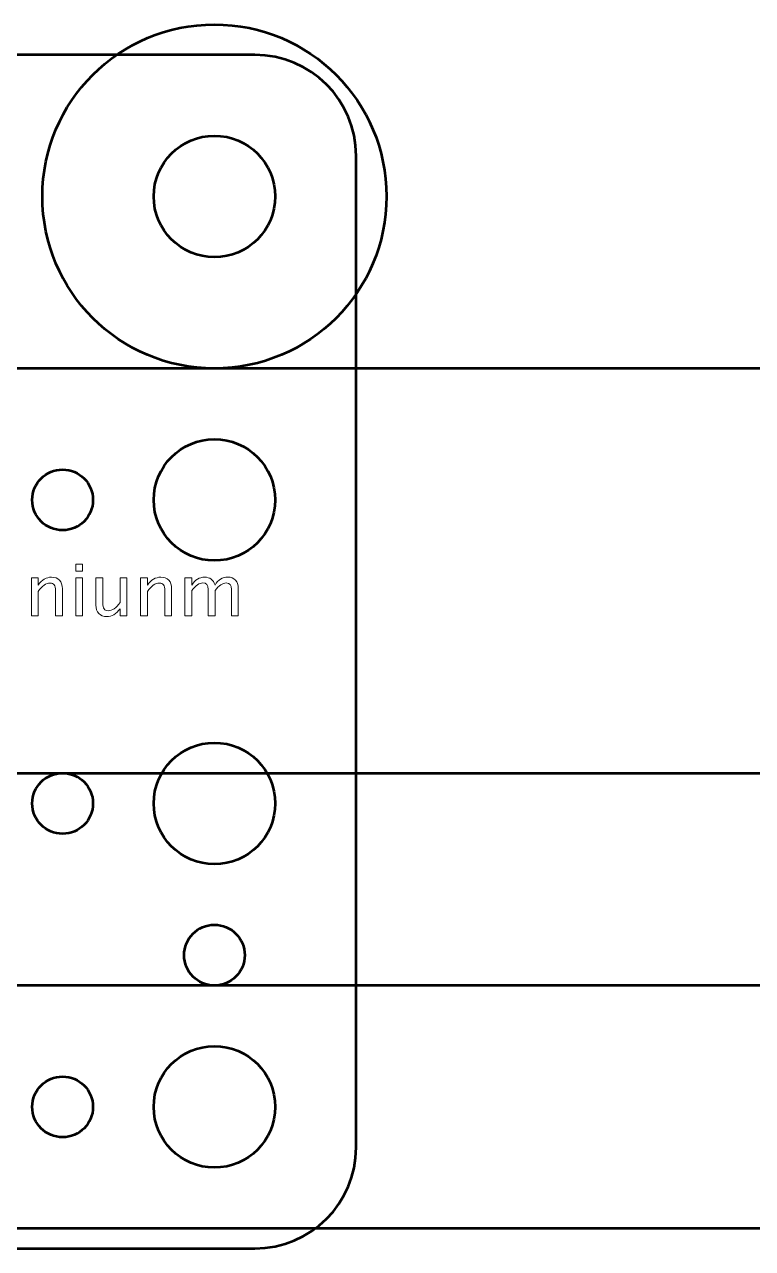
# Model space of a CAD drawing. Header units: centimetres. Extents: x -14.5 to 15.5, y -9.3 to 9.6.
# Drawn here: x 2.56 to 6.16, y -2.45 to 3.6 of the extents above; entities that cross this region are included whole.
import ezdxf

# ---------------------------------------------------------------- set-up
doc = ezdxf.new("R2010")
doc.units = ezdxf.units.CM
doc.header["$MEASUREMENT"] = 0
doc.layers.add('Layer 1', color=7, linetype='Continuous')

msp = doc.modelspace()

# ---------------------------------------------------------------- linework, layer by layer
at = {"layer": 'Layer 1', "color": 4, "lineweight": 53}
for points in [[(-14.50011, -0.09999), (15.49989, -0.09999), (15.49989, 1.90001), (-14.50011, 1.90001), (-14.50011, -0.09999)], [(-14.50011, -2.35), (15.49989, -2.35), (15.49989, -1.15), (-14.50011, -1.15), (-14.50011, -2.35)]]:
    msp.add_lwpolyline(points, close=True, dxfattribs=at)
for major_axis in [(0, 0.85), (0, 0.3)]:
    msp.add_ellipse((3.5, 2.75), major_axis=major_axis, ratio=1, dxfattribs=at)
at = {"layer": 'Layer 1', "lineweight": 53}
for centre, major_axis in [((3.5, 2.75), (0, 0.3)), ((3.50001, 1.24999), (0, 0.30001)), ((2.75, 1.25), (0, 0.15)), ((3.50001, -0.25001), (0, 0.30001)), ((2.75, -0.25), (0, 0.15)), ((3.5, -1), (0, 0.15)), ((3.50001, -1.75001), (0, 0.30001)), ((2.75, -1.75), (0, 0.15))]:
    msp.add_ellipse(centre, major_axis=major_axis, ratio=1, dxfattribs=at)
msp.add_open_spline([(-3.2, -1.95), (-3.2, -1.95), (-3.2, 2.95), (-3.2, 2.95), (-3.2, 2.95), (-3.2, 3.22614), (-2.97614, 3.45), (-2.7, 3.45), (-2.7, 3.45), (-2.7, 3.45), (3.7, 3.45), (3.7, 3.45), (3.7, 3.45), (3.97614, 3.45), (4.2, 3.22614), (4.2, 2.95), (4.2, 2.95), (4.2, 2.95), (4.2, -1.95), (4.2, -1.95), (4.2, -1.95), (4.2, -2.22614), (3.97614, -2.45), (3.7, -2.45), (3.7, -2.45), (3.7, -2.45), (-2.7, -2.45), (-2.7, -2.45), (-2.7, -2.45), (-2.97614, -2.45), (-3.2, -2.22614), (-3.2, -1.95)], degree=3, knots=[0, 0, 0, 0, 0.1111111, 0.1111111, 0.1111111, 0.1111111, 0.2222222, 0.2222222, 0.2222222, 0.2222222, 0.3333333, 0.3333333, 0.3333333, 0.3333333, 0.4444444, 0.4444444, 0.4444444, 0.4444444, 0.5555556, 0.5555556, 0.5555556, 0.5555556, 0.6666667, 0.6666667, 0.6666667, 0.6666667, 0.7777778, 0.7777778, 0.7777778, 0.7777778, 1, 1, 1, 1], dxfattribs=at)
at = {"layer": 'Layer 1', "color": 5, "lineweight": 9}
for points, knots in [([(2.81464, 0.89849), (2.81464, 0.89849), (2.81464, 0.93236), (2.81464, 0.93236), (2.81464, 0.93236), (2.81464, 0.93236), (2.8485, 0.93236), (2.8485, 0.93236), (2.8485, 0.93236), (2.8485, 0.93236), (2.8485, 0.89849), (2.8485, 0.89849), (2.8485, 0.89849), (2.8485, 0.89849), (2.81464, 0.89849), (2.81464, 0.89849)], [0, 0, 0, 0, 0.2, 0.2, 0.2, 0.2, 0.4, 0.4, 0.4, 0.4, 0.6, 0.6, 0.6, 0.6, 1, 1, 1, 1]), ([(2.59569, 0.6773), (2.59569, 0.6773), (2.59569, 0.86427), (2.59569, 0.86427), (2.59569, 0.86427), (2.59569, 0.86427), (2.62955, 0.86427), (2.62955, 0.86427), (2.62955, 0.86427), (2.62955, 0.86427), (2.62955, 0.82894), (2.62955, 0.82894), (2.62955, 0.82894), (2.64749, 0.8551), (2.66948, 0.86815), (2.69545, 0.86815), (2.69545, 0.86815), (2.7118, 0.86815), (2.72479, 0.86304), (2.73438, 0.85275), (2.73438, 0.85275), (2.74396, 0.84252), (2.74878, 0.8287), (2.74878, 0.81142), (2.74878, 0.81142), (2.74878, 0.81142), (2.74878, 0.6773), (2.74878, 0.6773), (2.74878, 0.6773), (2.74878, 0.6773), (2.71492, 0.6773), (2.71492, 0.6773), (2.71492, 0.6773), (2.71492, 0.6773), (2.71492, 0.80036), (2.71492, 0.80036), (2.71492, 0.80036), (2.71492, 0.81424), (2.71286, 0.82412), (2.7088, 0.82999), (2.7088, 0.82999), (2.70469, 0.83593), (2.69792, 0.83887), (2.68847, 0.83887), (2.68847, 0.83887), (2.66765, 0.83887), (2.64802, 0.82529), (2.62955, 0.79813), (2.62955, 0.79813), (2.62955, 0.79813), (2.62955, 0.6773), (2.62955, 0.6773), (2.62955, 0.6773), (2.62955, 0.6773), (2.59569, 0.6773), (2.59569, 0.6773)], [0, 0, 0, 0, 0.0666667, 0.0666667, 0.0666667, 0.0666667, 0.1333333, 0.1333333, 0.1333333, 0.1333333, 0.2, 0.2, 0.2, 0.2, 0.2666667, 0.2666667, 0.2666667, 0.2666667, 0.3333333, 0.3333333, 0.3333333, 0.3333333, 0.4, 0.4, 0.4, 0.4, 0.4666667, 0.4666667, 0.4666667, 0.4666667, 0.5333333, 0.5333333, 0.5333333, 0.5333333, 0.6, 0.6, 0.6, 0.6, 0.6666667, 0.6666667, 0.6666667, 0.6666667, 0.7333333, 0.7333333, 0.7333333, 0.7333333, 0.8, 0.8, 0.8, 0.8, 0.8666667, 0.8666667, 0.8666667, 0.8666667, 1, 1, 1, 1]), ([(2.81464, 0.6773), (2.81464, 0.6773), (2.81464, 0.86427), (2.81464, 0.86427), (2.81464, 0.86427), (2.81464, 0.86427), (2.8485, 0.86427), (2.8485, 0.86427), (2.8485, 0.86427), (2.8485, 0.86427), (2.8485, 0.6773), (2.8485, 0.6773), (2.8485, 0.6773), (2.8485, 0.6773), (2.81464, 0.6773), (2.81464, 0.6773)], [0, 0, 0, 0, 0.2, 0.2, 0.2, 0.2, 0.4, 0.4, 0.4, 0.4, 0.6, 0.6, 0.6, 0.6, 1, 1, 1, 1]), ([(3.0337, 0.6773), (3.0337, 0.6773), (3.0337, 0.71246), (3.0337, 0.71246), (3.0337, 0.71246), (3.01565, 0.68618), (2.99373, 0.67307), (2.96798, 0.67307), (2.96798, 0.67307), (2.95163, 0.67307), (2.93864, 0.67818), (2.92899, 0.68847), (2.92899, 0.68847), (2.91929, 0.69876), (2.91447, 0.71258), (2.91447, 0.73004), (2.91447, 0.73004), (2.91447, 0.73004), (2.91447, 0.86427), (2.91447, 0.86427), (2.91447, 0.86427), (2.91447, 0.86427), (2.94834, 0.86427), (2.94834, 0.86427), (2.94834, 0.86427), (2.94834, 0.86427), (2.94834, 0.74109), (2.94834, 0.74109), (2.94834, 0.74109), (2.94834, 0.72704), (2.95039, 0.71711), (2.95445, 0.71123), (2.95445, 0.71123), (2.95857, 0.70529), (2.96539, 0.70235), (2.97497, 0.70235), (2.97497, 0.70235), (2.99567, 0.70235), (3.0153, 0.71593), (3.0337, 0.74315), (3.0337, 0.74315), (3.0337, 0.74315), (3.0337, 0.86427), (3.0337, 0.86427), (3.0337, 0.86427), (3.0337, 0.86427), (3.06757, 0.86427), (3.06757, 0.86427), (3.06757, 0.86427), (3.06757, 0.86427), (3.06757, 0.6773), (3.06757, 0.6773), (3.06757, 0.6773), (3.06757, 0.6773), (3.0337, 0.6773), (3.0337, 0.6773)], [0, 0, 0, 0, 0.0666667, 0.0666667, 0.0666667, 0.0666667, 0.1333333, 0.1333333, 0.1333333, 0.1333333, 0.2, 0.2, 0.2, 0.2, 0.2666667, 0.2666667, 0.2666667, 0.2666667, 0.3333333, 0.3333333, 0.3333333, 0.3333333, 0.4, 0.4, 0.4, 0.4, 0.4666667, 0.4666667, 0.4666667, 0.4666667, 0.5333333, 0.5333333, 0.5333333, 0.5333333, 0.6, 0.6, 0.6, 0.6, 0.6666667, 0.6666667, 0.6666667, 0.6666667, 0.7333333, 0.7333333, 0.7333333, 0.7333333, 0.8, 0.8, 0.8, 0.8, 0.8666667, 0.8666667, 0.8666667, 0.8666667, 1, 1, 1, 1]), ([(3.13555, 0.6773), (3.13555, 0.6773), (3.13555, 0.86427), (3.13555, 0.86427), (3.13555, 0.86427), (3.13555, 0.86427), (3.16941, 0.86427), (3.16941, 0.86427), (3.16941, 0.86427), (3.16941, 0.86427), (3.16941, 0.82894), (3.16941, 0.82894), (3.16941, 0.82894), (3.18735, 0.8551), (3.20934, 0.86815), (3.23531, 0.86815), (3.23531, 0.86815), (3.25166, 0.86815), (3.26465, 0.86304), (3.27424, 0.85275), (3.27424, 0.85275), (3.28382, 0.84252), (3.28864, 0.8287), (3.28864, 0.81142), (3.28864, 0.81142), (3.28864, 0.81142), (3.28864, 0.6773), (3.28864, 0.6773), (3.28864, 0.6773), (3.28864, 0.6773), (3.25478, 0.6773), (3.25478, 0.6773), (3.25478, 0.6773), (3.25478, 0.6773), (3.25478, 0.80036), (3.25478, 0.80036), (3.25478, 0.80036), (3.25478, 0.81424), (3.25272, 0.82412), (3.24866, 0.82999), (3.24866, 0.82999), (3.24455, 0.83593), (3.23778, 0.83887), (3.22833, 0.83887), (3.22833, 0.83887), (3.20751, 0.83887), (3.18788, 0.82529), (3.16941, 0.79813), (3.16941, 0.79813), (3.16941, 0.79813), (3.16941, 0.6773), (3.16941, 0.6773), (3.16941, 0.6773), (3.16941, 0.6773), (3.13555, 0.6773), (3.13555, 0.6773)], [0, 0, 0, 0, 0.0666667, 0.0666667, 0.0666667, 0.0666667, 0.1333333, 0.1333333, 0.1333333, 0.1333333, 0.2, 0.2, 0.2, 0.2, 0.2666667, 0.2666667, 0.2666667, 0.2666667, 0.3333333, 0.3333333, 0.3333333, 0.3333333, 0.4, 0.4, 0.4, 0.4, 0.4666667, 0.4666667, 0.4666667, 0.4666667, 0.5333333, 0.5333333, 0.5333333, 0.5333333, 0.6, 0.6, 0.6, 0.6, 0.6666667, 0.6666667, 0.6666667, 0.6666667, 0.7333333, 0.7333333, 0.7333333, 0.7333333, 0.8, 0.8, 0.8, 0.8, 0.8666667, 0.8666667, 0.8666667, 0.8666667, 1, 1, 1, 1]), ([(3.35451, 0.6773), (3.35451, 0.6773), (3.35451, 0.86427), (3.35451, 0.86427), (3.35451, 0.86427), (3.35451, 0.86427), (3.38837, 0.86427), (3.38837, 0.86427), (3.38837, 0.86427), (3.38837, 0.86427), (3.38837, 0.82894), (3.38837, 0.82894), (3.38837, 0.82894), (3.4049, 0.8551), (3.42606, 0.86815), (3.45198, 0.86815), (3.45198, 0.86815), (3.47697, 0.86815), (3.49396, 0.8551), (3.50302, 0.82894), (3.50302, 0.82894), (3.51907, 0.85534), (3.54, 0.86851), (3.56569, 0.86851), (3.56569, 0.86851), (3.5821, 0.86851), (3.59486, 0.86369), (3.60397, 0.85398), (3.60397, 0.85398), (3.61308, 0.84428), (3.61767, 0.8307), (3.61767, 0.81324), (3.61767, 0.81324), (3.61767, 0.81324), (3.61767, 0.6773), (3.61767, 0.6773), (3.61767, 0.6773), (3.61767, 0.6773), (3.5838, 0.6773), (3.5838, 0.6773), (3.5838, 0.6773), (3.5838, 0.6773), (3.5838, 0.80765), (3.5838, 0.80765), (3.5838, 0.80765), (3.5838, 0.82894), (3.57534, 0.83958), (3.5584, 0.83958), (3.5584, 0.83958), (3.54082, 0.83958), (3.52236, 0.82717), (3.50302, 0.8023), (3.50302, 0.8023), (3.50302, 0.8023), (3.50302, 0.6773), (3.50302, 0.6773), (3.50302, 0.6773), (3.50302, 0.6773), (3.46915, 0.6773), (3.46915, 0.6773), (3.46915, 0.6773), (3.46915, 0.6773), (3.46915, 0.80777), (3.46915, 0.80777), (3.46915, 0.80777), (3.46915, 0.82923), (3.46057, 0.83993), (3.44335, 0.83993), (3.44335, 0.83993), (3.42624, 0.83993), (3.40789, 0.82747), (3.38837, 0.80248), (3.38837, 0.80248), (3.38837, 0.80248), (3.38837, 0.6773), (3.38837, 0.6773), (3.38837, 0.6773), (3.38837, 0.6773), (3.35451, 0.6773), (3.35451, 0.6773)], [0, 0, 0, 0, 0.047619, 0.047619, 0.047619, 0.047619, 0.0952381, 0.0952381, 0.0952381, 0.0952381, 0.1428571, 0.1428571, 0.1428571, 0.1428571, 0.1904762, 0.1904762, 0.1904762, 0.1904762, 0.2380952, 0.2380952, 0.2380952, 0.2380952, 0.2857143, 0.2857143, 0.2857143, 0.2857143, 0.3333333, 0.3333333, 0.3333333, 0.3333333, 0.3809524, 0.3809524, 0.3809524, 0.3809524, 0.4285714, 0.4285714, 0.4285714, 0.4285714, 0.4761905, 0.4761905, 0.4761905, 0.4761905, 0.5238095, 0.5238095, 0.5238095, 0.5238095, 0.5714286, 0.5714286, 0.5714286, 0.5714286, 0.6190476, 0.6190476, 0.6190476, 0.6190476, 0.6666667, 0.6666667, 0.6666667, 0.6666667, 0.7142857, 0.7142857, 0.7142857, 0.7142857, 0.7619048, 0.7619048, 0.7619048, 0.7619048, 0.8095238, 0.8095238, 0.8095238, 0.8095238, 0.8571429, 0.8571429, 0.8571429, 0.8571429, 0.9047619, 0.9047619, 0.9047619, 0.9047619, 1, 1, 1, 1])]:
    msp.add_open_spline(points, degree=3, knots=knots, dxfattribs=at)

doc.saveas('drawing.dxf')
